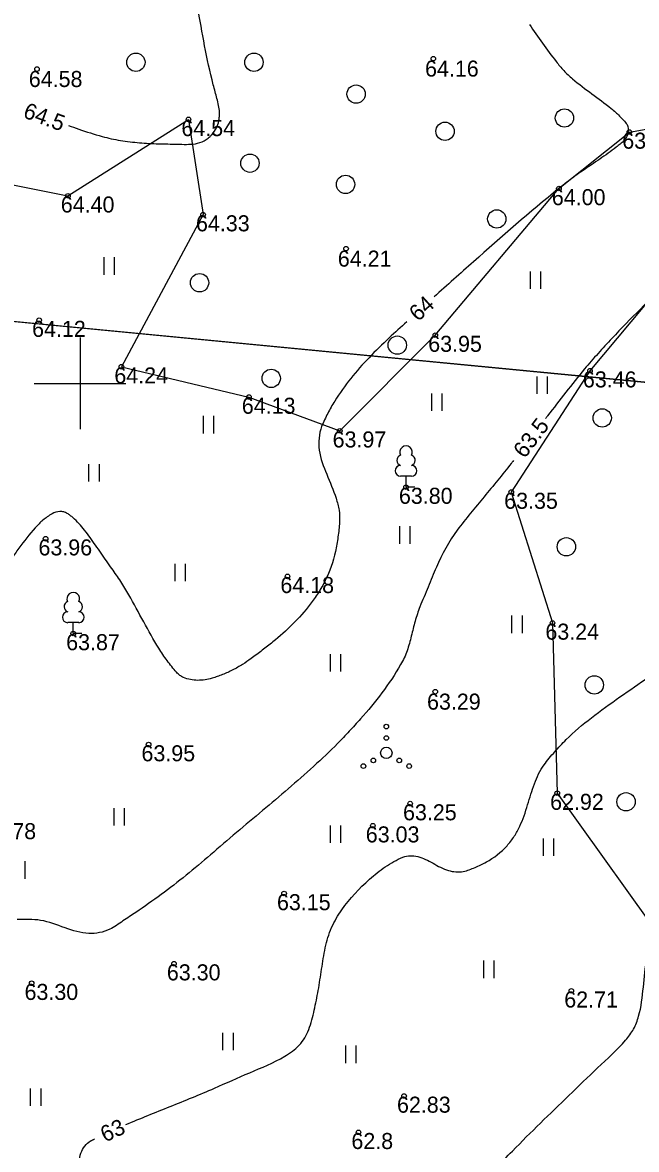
# Model space of a CAD drawing. Extents: x 643123 to 643699, y 6456101 to 6456901.
# Drawn here: x 643497.49 to 643524.29, y 6456316.57 to 6456365.75 of the extents above; entities that cross this region are included whole.
import ezdxf

# ---------------------------------------------------------------- set-up
doc = ezdxf.new("R2010")
doc.units = 0
for name, color, linetype in [('ELKAEV', 7, 'Continuous'), ('HALJASTUS', 7, 'Continuous'), ('PIIR', 7, 'Continuous'), ('PUU', 7, 'Continuous'), ('SIRAJATIS', 7, 'Continuous'), ('VORK', 7, 'Continuous')]:
    doc.layers.add(name, color=color, linetype=linetype)

msp = doc.modelspace()

# ---------------------------------------------------------------- linework, layer by layer
at = {"layer": 'ELKAEV'}
for centre in [(643515.421, 6456364.171), (643498.121, 6456363.717), (643504.733, 6456361.518), (643523.98, 6456360.969), (643520.906, 6456358.504), (643499.469, 6456358.184), (643505.371, 6456357.363), (643511.612, 6456355.877), (643498.216, 6456352.756), (643515.509, 6456352.104), (643501.806, 6456350.724), (643522.261, 6456350.551), (643507.371, 6456349.401), (643511.335, 6456347.93), (643514.23, 6456345.471), (643518.825, 6456345.254), (643498.494, 6456343.219), (643509.056, 6456341.576), (643520.624, 6456339.542), (643499.703, 6456339.082), (643515.506, 6456336.543), (643502.991, 6456334.234), (643520.831, 6456332.115), (643514.409, 6456331.659), (643512.783, 6456330.694), (643508.906, 6456327.735), (643504.099, 6456324.673), (643497.886, 6456323.819), (643521.447, 6456323.488), (643514.146, 6456318.898), (643512.155, 6456317.313)]:
    msp.add_circle(centre, 0.1, dxfattribs=at)
at = {"layer": 'HALJASTUS'}
for p, q in [((643501.037, 6456355.503), (643501.037, 6456354.742)), ((643501.492, 6456355.503), (643501.492, 6456354.742)), ((643519.651, 6456354.88), (643519.651, 6456354.119)), ((643520.106, 6456354.88), (643520.106, 6456354.119)), ((643519.941, 6456350.301), (643519.941, 6456349.539)), ((643520.396, 6456350.301), (643520.396, 6456349.539)), ((643515.335, 6456349.561), (643515.335, 6456348.8)), ((643515.79, 6456349.561), (643515.79, 6456348.8)), ((643505.371, 6456348.576), (643505.371, 6456347.815)), ((643505.826, 6456348.576), (643505.826, 6456347.815)), ((643500.374, 6456346.475), (643500.374, 6456345.713)), ((643500.829, 6456346.475), (643500.829, 6456345.713)), ((643513.945, 6456343.764), (643513.945, 6456343.003)), ((643514.4, 6456343.764), (643514.4, 6456343.003)), ((643504.14, 6456342.127), (643504.14, 6456341.366)), ((643504.595, 6456342.127), (643504.595, 6456341.366)), ((643518.84, 6456339.866), (643518.84, 6456339.105)), ((643519.295, 6456339.866), (643519.295, 6456339.105)), ((643510.918, 6456338.185), (643510.918, 6456337.424)), ((643511.373, 6456338.185), (643511.373, 6456337.424)), ((643501.475, 6456331.46), (643501.475, 6456330.699)), ((643501.93, 6456331.46), (643501.93, 6456330.699)), ((643510.918, 6456330.707), (643510.918, 6456329.946)), ((643511.373, 6456330.707), (643511.373, 6456329.946)), ((643520.216, 6456330.142), (643520.216, 6456329.38)), ((643520.671, 6456330.142), (643520.671, 6456329.38)), ((643497.585, 6456329.142), (643497.585, 6456328.38)), ((643517.609, 6456324.808), (643517.609, 6456324.047)), ((643518.064, 6456324.808), (643518.064, 6456324.047)), ((643506.225, 6456321.663), (643506.225, 6456320.902)), ((643506.68, 6456321.663), (643506.68, 6456320.902)), ((643511.584, 6456321.098), (643511.584, 6456320.337)), ((643512.039, 6456321.098), (643512.039, 6456320.337)), ((643497.825, 6456319.229), (643497.825, 6456318.468)), ((643498.28, 6456319.229), (643498.28, 6456318.468))]:
    msp.add_line(p, q, dxfattribs=at)
for points in [[(643473.632, 6456366.958), (643473.511, 6456363.897), (643478.631, 6456360.91), (643485.562, 6456358.711), (643491.434, 6456360.685), (643494.66, 6456359.147), (643499.469, 6456358.184), (643504.733, 6456361.518), (643505.371, 6456357.363), (643501.806, 6456350.724), (643507.371, 6456349.401), (643511.335, 6456347.93), (643515.509, 6456352.104), (643520.906, 6456358.504), (643523.98, 6456360.969), (643528.318, 6456361.742)], [(643526.429, 6456355.532), (643522.261, 6456350.551), (643518.825, 6456345.254), (643520.624, 6456339.542), (643520.831, 6456332.115), (643525.852, 6456325.105)]]:
    msp.add_lwpolyline(points, dxfattribs=at)
for centre, radius in [((643502.435, 6456364.014), 0.4), ((643507.591, 6456364.014), 0.4), ((643512.052, 6456362.623), 0.4), ((643521.147, 6456361.58), 0.4), ((643515.934, 6456361), 0.4), ((643507.417, 6456359.609), 0.4), ((643511.589, 6456358.681), 0.4), ((643518.193, 6456357.174), 0.4), ((643505.216, 6456354.391), 0.4), ((643513.848, 6456351.667), 0.4), ((643508.344, 6456350.218), 0.4), ((643522.794, 6456348.491), 0.4), ((643521.23, 6456342.868), 0.4), ((643522.447, 6456336.839), 0.4), ((643513.369, 6456335.021), 0.1), ((643513.369, 6456334.521), 0.1), ((643513.369, 6456333.871), 0.25), ((643512.804, 6456333.546), 0.1), ((643513.934, 6456333.546), 0.1), ((643512.369, 6456333.296), 0.1), ((643514.369, 6456333.296), 0.1), ((643523.837, 6456331.738), 0.4)]:
    msp.add_circle(centre, radius, dxfattribs=at)
at = {"layer": 'PIIR'}
for points in [[(643620.31, 6456658.53), (643553.72, 6456690.05), (643487.73, 6456766.95), (643395.71, 6456900.76), (643380.17, 6456888.41), (643354.1, 6456869.45), (643324.48, 6456845.76), (643123.58, 6456695.36), (643186.33, 6456601.37), (643122.99, 6456586.35), (643226.2, 6456416.08), (643361.09, 6456490.39), (643439.75, 6456383.69), (643459.95, 6456356.27), (643584.91, 6456344.26), (643601.69, 6456488.57)], [(643542.43, 6456244.32), (643560.24, 6456268.56), (643567.81, 6456286.13), (643574.34, 6456303.84), (643580.96, 6456327.41), (643584.91, 6456344.26), (643459.95, 6456356.27)]]:
    msp.add_lwpolyline(points, close=True, dxfattribs=at)
at = {"layer": 'PUU'}
for p, q in [((643514.47, 6456345.946), (643513.99, 6456345.946)), ((643514.23, 6456345.471), (643514.23, 6456345.946)), ((643514.61, 6456345.471), (643514.23, 6456345.471)), ((643499.943, 6456339.557), (643499.463, 6456339.557)), ((643499.703, 6456339.082), (643499.703, 6456339.557)), ((643500.083, 6456339.082), (643499.703, 6456339.082))]:
    msp.add_line(p, q, dxfattribs=at)
for centre, radius, start, end in [((643514.23, 6456346.991), 0.277, 332.5799, 207.4201), ((643514.06, 6456346.644), 0.233, 109.0217, 253.1415), ((643514.4, 6456346.644), 0.233, 286.8508, 70.9859), ((643513.993, 6456346.183), 0.238, 90.0016, 269.3953), ((643514.467, 6456346.183), 0.238, 270.6047, 89.9984), ((643499.703, 6456340.602), 0.277, 332.5799, 207.4201), ((643499.533, 6456340.255), 0.233, 109.0217, 253.1415), ((643499.873, 6456340.255), 0.233, 286.8508, 70.9859), ((643499.466, 6456339.794), 0.238, 90.0016, 269.3953), ((643499.94, 6456339.794), 0.238, 270.6047, 89.9984)]:
    msp.add_arc(centre, radius, start, end, dxfattribs=at)
at = {"layer": 'SIRAJATIS'}
for points in [[(643499.498, 6456361.252), (643499.942, 6456361.096), (643500.961, 6456360.777), (643501.77, 6456360.599), (643502.593, 6456360.501), (643503.42, 6456360.457), (643504.244, 6456360.439), (643504.64, 6456360.431), (643505.035, 6456360.46), (643505.414, 6456360.584), (643505.593, 6456360.702), (643505.678, 6456360.778), (643505.72, 6456360.82), (643505.761, 6456360.866), (643505.954, 6456361.157), (643506.058, 6456361.452), (643506.079, 6456361.602), (643506.09, 6456361.753), (643506.062, 6456362.052), (643505.916, 6456362.654), (643505.761, 6456363.247), (643505.097, 6456366.662)], [(643519.615, 6456365.664), (643520.785, 6456364.045), (643521.118, 6456363.648), (643521.5, 6456363.288), (643522.344, 6456362.637), (643523.181, 6456362.001), (643523.374, 6456361.841), (643523.555, 6456361.667), (643523.724, 6456361.482), (643523.877, 6456361.291), (643523.754, 6456360.589), (643523.583, 6456360.444), (643523.41, 6456360.304), (643523.053, 6456360.042), (643522.326, 6456359.539), (643521.601, 6456359.04), (643520.906, 6456358.504), (643517.174, 6456355.309), (643515.454, 6456353.773)], [(643532.114, 6456365.163), (643531.958, 6456362.915), (643531.853, 6456362.004), (643531.641, 6456361.1), (643531.287, 6456360.255), (643530.756, 6456359.517), (643530.265, 6456359.018), (643529.765, 6456358.539), (643528.771, 6456357.583), (643527.692, 6456356.5), (643526.612, 6456355.417), (643524.46, 6456353.244), (643523.217, 6456351.962), (643522.613, 6456351.305), (643522.027, 6456350.63), (643521.206, 6456349.613), (643520.409, 6456348.578), (643520.32, 6456348.461)], [(643514.263, 6456352.69), (643513.491, 6456351.98), (643512.617, 6456351.121), (643511.815, 6456350.214), (643511.115, 6456349.225), (643510.812, 6456348.689), (643510.674, 6456348.409), (643510.546, 6456348.12), (643510.443, 6456347.083), (643510.766, 6456346.035), (643511.175, 6456344.985), (643511.304, 6456344.461), (643511.327, 6456343.94), (643511.26, 6456343.299), (643511.152, 6456342.661), (643510.703, 6456341.39), (643510.391, 6456340.849), (643510.049, 6456340.357), (643509.28, 6456339.485), (643508.414, 6456338.715), (643507.95, 6456338.349), (643507.467, 6456337.987), (643507.092, 6456337.732), (643506.669, 6456337.492), (643506.222, 6456337.289), (643505.992, 6456337.205), (643505.76, 6456337.13), (643505.455, 6456337.061), (643505.138, 6456337.039), (643504.821, 6456337.069), (643504.517, 6456337.157), (643504.355, 6456337.257), (643504.211, 6456337.39), (643504.002, 6456337.642), (643503.801, 6456337.899), (643503.439, 6456338.439), (643502.777, 6456339.592), (643502.126, 6456340.776), (643501.775, 6456341.355), (643501.391, 6456341.914), (643500.917, 6456342.587), (643500.437, 6456343.274), (643499.946, 6456343.884), (643499.696, 6456344.13), (643499.569, 6456344.233), (643499.441, 6456344.321), (643499.286, 6456344.389), (643499.122, 6456344.406), (643498.777, 6456344.305), (643498.569, 6456344.173), (643498.38, 6456344.03), (643498.046, 6456343.7), (643497.329, 6456342.804), (643497, 6456342.339), (643496.703, 6456341.914), (643495.539, 6456340.09), (643494.528, 6456338.241), (643493.589, 6456336.391), (643492.642, 6456334.564)], [(643518.915, 6456346.627), (643518.82, 6456346.504), (643517.641, 6456345.053), (643517.046, 6456344.331), (643516.465, 6456343.595), (643515.554, 6456341.975), (643515.195, 6456341.111), (643514.839, 6456340.249), (643514.624, 6456339.621), (643514.461, 6456338.973), (643514.275, 6456338.332), (643514.151, 6456338.022), (643513.993, 6456337.724), (643512.24, 6456335.355), (643511.748, 6456334.814), (643511.245, 6456334.286), (643510.192, 6456333.282), (643507.969, 6456331.356), (643506.829, 6456330.4), (643505.691, 6456329.425), (643504.628, 6456328.531), (643503.543, 6456327.695), (643502.435, 6456326.912), (643501.872, 6456326.538), (643501.302, 6456326.177), (643500.378, 6456325.991), (643499.343, 6456326.239), (643498.275, 6456326.563), (643497.254, 6456326.601)], [(643501.998, 6456317.655), (643503.934, 6456318.443), (643504.902, 6456318.832), (643505.865, 6456319.24), (643507.406, 6456319.915), (643508.932, 6456320.632), (643509.566, 6456321.116), (643509.808, 6456321.438), (643509.981, 6456321.799), (643510.223, 6456322.646), (643510.396, 6456323.504), (643510.545, 6456324.438), (643510.704, 6456325.37), (643510.981, 6456326.247), (643511.428, 6456327.024), (643512.638, 6456328.358), (643513.325, 6456328.898), (643513.698, 6456329.127), (643514.093, 6456329.324), (643514.739, 6456329.348), (643515.408, 6456329.056), (643516.079, 6456328.741), (643516.731, 6456328.697), (643517.243, 6456328.875), (643517.736, 6456329.112), (643518.638, 6456329.821), (643518.957, 6456330.232), (643519.198, 6456330.673), (643519.539, 6456331.603), (643519.834, 6456332.524), (643520.019, 6456332.954), (643520.258, 6456333.349), (643520.724, 6456333.92), (643521.222, 6456334.454), (643522.324, 6456335.404), (643524.832, 6456337.184), (643527.289, 6456339.023), (643528.344, 6456340.068), (643528.8, 6456340.641), (643529.2, 6456341.253), (643529.555, 6456342.084), (643529.743, 6456342.986), (643529.771, 6456343.482)], [(643509.153, 6456308.271), (643509.946, 6456308.59), (643510.731, 6456308.931), (643512.067, 6456309.646), (643513.184, 6456310.536), (643514.61, 6456312.02), (643516.028, 6456313.516), (643517.446, 6456315.012), (643518.873, 6456316.495), (643520.097, 6456317.718), (643521.343, 6456318.922), (643522.591, 6456320.124), (643523.818, 6456321.341), (643524.167, 6456321.823), (643524.385, 6456322.384), (643524.591, 6456323.646), (643524.752, 6456324.929), (643525.035, 6456325.786), (643525.186, 6456326.035), (643525.498, 6456326.364), (643525.835, 6456326.651), (643526.203, 6456326.881), (643526.604, 6456327.034), (643528.514, 6456327.53), (643530.421, 6456328.029), (643531.201, 6456328.412), (643531.538, 6456328.702), (643531.832, 6456329.038), (643532.005, 6456329.314), (643532.156, 6456329.607), (643532.405, 6456330.233), (643532.773, 6456331.584), (643533.132, 6456332.936), (643533.369, 6456333.565), (643533.677, 6456334.138), (643534.24, 6456334.762), (643534.932, 6456335.326), (643535.599, 6456335.913), (643535.875, 6456336.242), (643535.991, 6456336.42), (643536.042, 6456336.513), (643536.088, 6456336.608), (643536.48, 6456338.015), (643536.571, 6456339.518), (643536.537, 6456341.061), (643536.553, 6456342.588)], [(643521.253, 6456293.911), (643521.672, 6456294.392), (643522.578, 6456295.17), (643523.57, 6456295.863), (643524.553, 6456296.568), (643525.431, 6456297.382), (643526.498, 6456298.638), (643527.539, 6456299.91), (643529.555, 6456302.505), (643530.798, 6456304.179), (643531.989, 6456305.875), (643533.107, 6456307.571), (643534.131, 6456309.249), (643534.255, 6456309.897), (643533.94, 6456310.525), (643532.504, 6456311.747), (643530.841, 6456312.956), (643530.243, 6456313.571), (643530.057, 6456313.883), (643529.969, 6456314.199), (643529.933, 6456314.617), (643529.949, 6456315.096), (643530.081, 6456315.586), (643530.21, 6456315.815), (643530.388, 6456316.036), (643530.813, 6456316.351), (643531.282, 6456316.497), (643531.859, 6456316.434), (643532.435, 6456316.062), (643533.59, 6456314.877), (643534.742, 6456313.909), (643535.316, 6456313.808), (643535.602, 6456313.907), (643535.745, 6456314), (643535.887, 6456314.125), (643536.497, 6456314.883), (643536.886, 6456315.644), (643537.186, 6456316.407), (643537.344, 6456316.789), (643537.527, 6456317.172), (643539.004, 6456319.97), (643540.472, 6456322.775), (643541.237, 6456324.4), (643541.881, 6456326.077), (643542.405, 6456327.798), (643542.622, 6456328.671), (643542.81, 6456329.551), (643542.972, 6456331.093), (643542.955, 6456332.648), (643542.904, 6456334.207), (643542.963, 6456335.759), (643543.084, 6456336.816), (643543.578, 6456339.967), (643543.707, 6456340.601)], [(643495.864, 6456306.852), (643496.48, 6456309.413), (643497.062, 6456310.686), (643497.977, 6456311.81), (643498.972, 6456312.889), (643499.422, 6456313.445), (643499.798, 6456314.029), (643499.969, 6456314.775), (643499.964, 6456315.628), (643500.04, 6456316.41), (643500.457, 6456316.939), (643500.631, 6456317.027)]]:
    msp.add_spline(points, degree=3, dxfattribs=at)
at = {"layer": 'VORK'}
for p, q in [((643500, 6456352), (643500, 6456348)), ((643498, 6456350), (643502, 6456350))]:
    msp.add_line(p, q, dxfattribs=at)

# ---------------------------------------------------------------- texts
at = {"layer": 'ELKAEV'}
for s, p in [(' 64.16', (643514.801, 6456363.387)), (' 64.58', (643497.502, 6456362.933)), (' 64.54', (643504.163, 6456360.79)), (' 63.98', (643523.41, 6456360.241)), (' 64.40', (643498.899, 6456357.456)), (' 64.00', (643520.336, 6456357.776)), (' 64.33', (643504.801, 6456356.635)), (' 64.21', (643510.993, 6456355.093)), (' 64.12', (643497.646, 6456352.028)), (' 63.95', (643514.939, 6456351.376)), (' 64.24', (643501.236, 6456349.996)), (' 63.46', (643521.691, 6456349.823)), (' 64.13', (643506.801, 6456348.673)), (' 63.97', (643510.765, 6456347.202)), (' 63.80', (643513.66, 6456344.743)), (' 63.35', (643518.255, 6456344.526)), (' 63.96', (643497.924, 6456342.491)), (' 64.18', (643508.486, 6456340.848)), (' 63.24', (643520.054, 6456338.814)), (' 63.87', (643499.133, 6456338.354)), (' 63.29', (643514.887, 6456335.76)), (' 63.95', (643502.421, 6456333.506)), (' 62.92', (643520.261, 6456331.387)), (' 63.25', (643513.839, 6456330.931)), (' 63.78', (643495.478, 6456330.107)), (' 63.03', (643512.213, 6456329.966)), (' 63.15', (643508.336, 6456327.007)), (' 63.30', (643503.529, 6456323.945)), (' 63.30', (643497.316, 6456323.091)), (' 62.71', (643520.877, 6456322.76)), (' 62.83', (643513.576, 6456318.17)), (' 62.8', (643511.585, 6456316.585))]:
    msp.add_text(s, height=0.7, dxfattribs=at).set_placement(p)
at = {"layer": 'SIRAJATIS'}
for s, rotation, p in [('64.5', 339.8216, (643497.47, 6456361.618)), ('64', 42.2847, (643514.756, 6456352.668)), ('63.5', 52.5734, (643519.41, 6456346.689)), ('63', 24.62, (643501.09, 6456316.865))]:
    msp.add_text(s, height=0.7, rotation=rotation, dxfattribs=at).set_placement(p)

doc.saveas('drawing.dxf')
